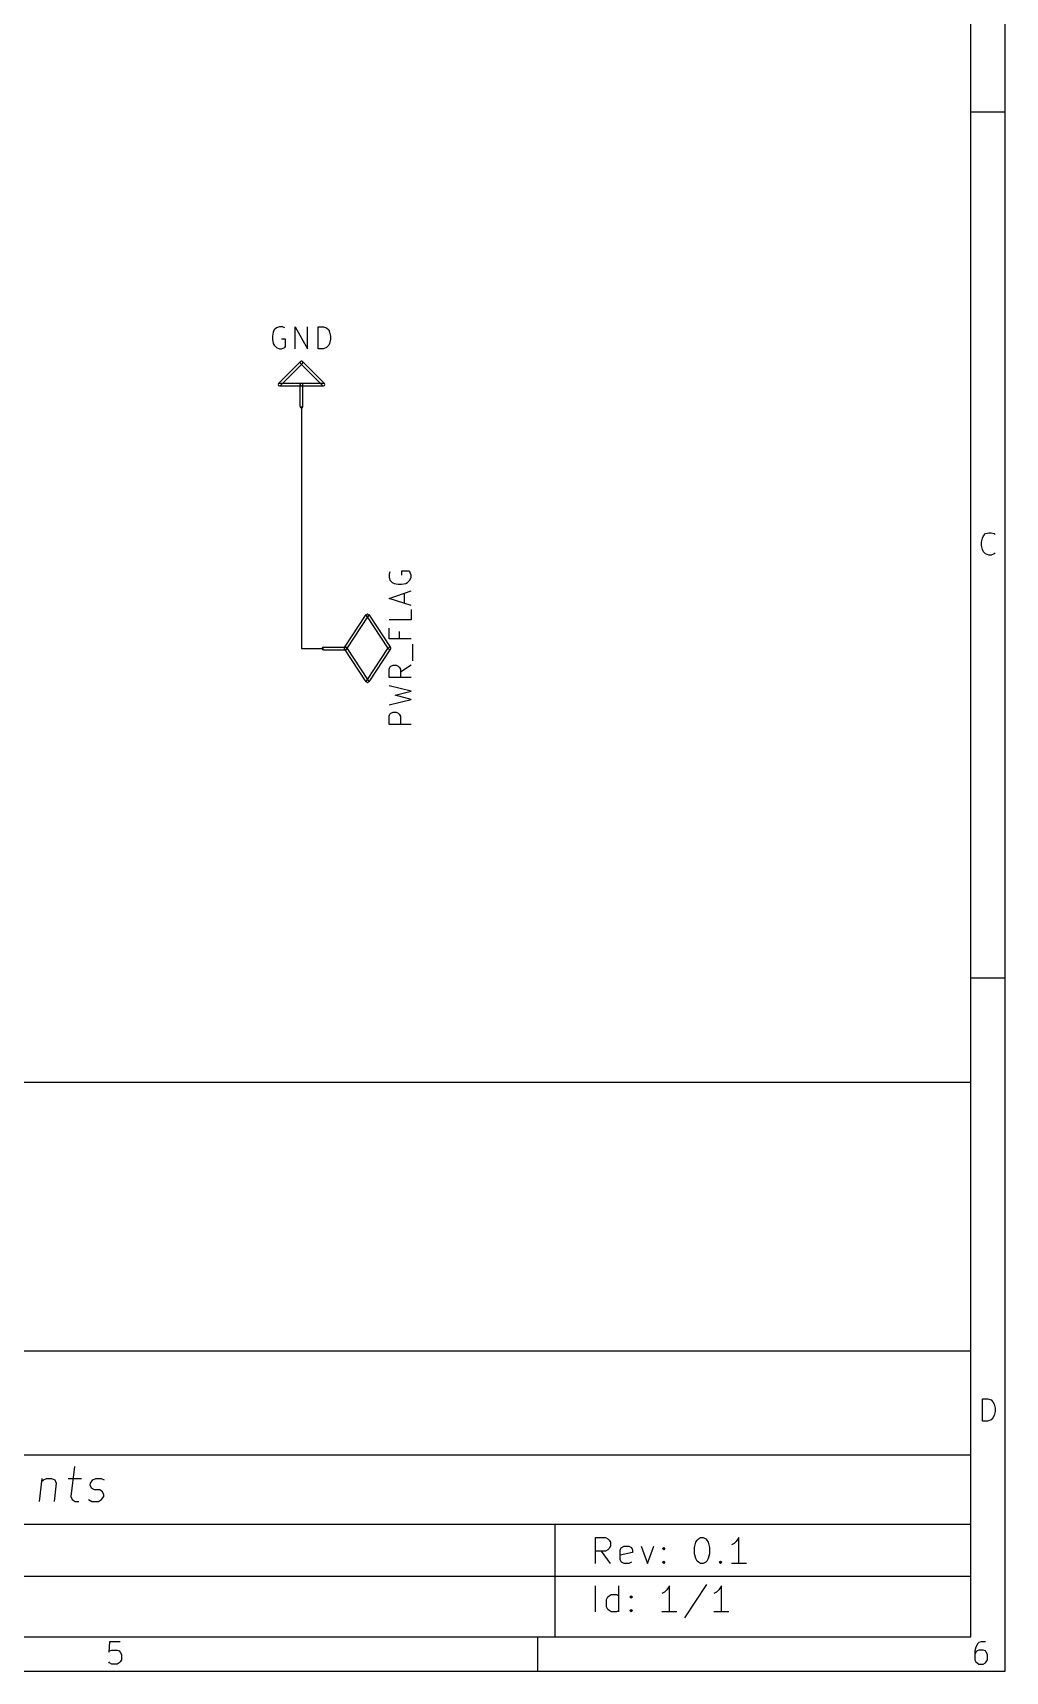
# Model space of a CAD drawing. Extents: x 10 to 287, y -200 to -10.
# Drawn here: x 230.9 to 287, y -200 to -105.4 of the extents above; entities that cross this region are included whole.
import ezdxf

# ---------------------------------------------------------------- set-up
doc = ezdxf.new("R2010")
doc.units = 0
doc.header["$MEASUREMENT"] = 0

msp = doc.modelspace()

# ---------------------------------------------------------------- linework, layer by layer
at = {"layer": 'Cyan 2'}
for p, q in [((244.754, -122.707), (244.704, -122.936)), ((244.704, -122.936), (244.704, -123.114)), ((244.805, -122.58), (244.754, -122.707)), ((244.932, -122.453), (244.805, -122.58)), ((245.11, -122.403), (244.932, -122.453)), ((245.288, -122.403), (245.11, -122.403)), ((245.415, -122.453), (245.288, -122.403)), ((246.024, -123.673), (246.024, -122.403)), ((246.024, -122.403), (246.736, -123.673)), ((246.736, -123.673), (246.736, -122.403)), ((247.345, -123.673), (247.345, -122.403)), ((247.345, -122.403), (247.65, -122.403)), ((247.65, -122.403), (247.828, -122.453)), ((247.828, -122.453), (247.955, -122.58)), ((247.955, -122.58), (248.006, -122.707)), ((248.006, -122.707), (248.056, -122.936)), ((248.056, -122.936), (248.056, -123.114)), ((244.704, -123.114), (244.754, -123.368)), ((244.754, -123.368), (244.805, -123.469)), ((244.805, -123.469), (244.932, -123.596)), ((244.932, -123.596), (245.11, -123.673)), ((245.11, -123.673), (245.237, -123.673)), ((245.466, -123.114), (245.237, -123.114)), ((245.237, -123.673), (245.415, -123.596)), ((245.415, -123.596), (245.466, -123.546)), ((245.466, -123.546), (245.466, -123.114)), ((247.65, -123.673), (247.345, -123.673)), ((247.828, -123.596), (247.65, -123.673)), ((247.955, -123.469), (247.828, -123.596)), ((248.006, -123.368), (247.955, -123.469)), ((248.056, -123.114), (248.006, -123.368)), ((251.485, -136.55), (251.435, -136.677)), ((251.435, -136.677), (251.435, -136.855)), ((251.435, -136.855), (251.485, -137.033)), ((251.485, -137.033), (251.612, -137.16)), ((252.578, -136.5), (252.146, -136.5)), ((252.146, -136.5), (252.146, -136.728)), ((252.501, -137.16), (252.628, -137.033)), ((252.628, -136.55), (252.578, -136.5)), ((252.705, -136.728), (252.628, -136.55)), ((252.628, -137.033), (252.705, -136.855)), ((252.705, -136.855), (252.705, -136.728)), ((251.435, -138.074), (252.705, -137.643)), ((251.612, -137.16), (251.739, -137.211)), ((251.739, -137.211), (251.968, -137.262)), ((251.968, -137.262), (252.146, -137.262)), ((252.146, -137.262), (252.4, -137.211)), ((252.324, -138.354), (252.324, -137.77)), ((252.4, -137.211), (252.501, -137.16)), ((252.705, -138.481), (251.435, -138.074)), ((252.705, -138.709), (252.705, -139.319)), ((252.705, -139.319), (251.435, -139.319)), ((251.435, -140.411), (251.435, -139.802)), ((252.705, -140.411), (251.435, -140.411)), ((252.019, -139.979), (252.019, -140.411)), ((252.806, -141.681), (252.806, -140.716)), ((251.435, -142.164), (251.485, -142.037)), ((251.435, -142.646), (251.435, -142.164)), ((252.705, -142.646), (251.435, -142.646)), ((251.485, -142.037), (251.536, -141.986)), ((251.536, -141.986), (251.663, -141.935)), ((251.663, -141.935), (251.841, -141.935)), ((251.841, -141.935), (251.968, -141.986)), ((251.968, -141.986), (252.019, -142.037)), ((252.019, -142.037), (252.095, -142.164)), ((252.705, -141.935), (252.095, -142.342)), ((252.095, -142.164), (252.095, -142.646)), ((252.705, -143.434), (251.435, -143.129)), ((251.79, -143.662), (252.705, -143.434)), ((252.705, -143.916), (251.79, -143.662)), ((251.435, -144.221), (252.705, -143.916)), ((251.536, -144.704), (251.663, -144.653)), ((251.663, -144.653), (251.841, -144.653)), ((251.841, -144.653), (251.968, -144.704)), ((251.435, -144.882), (251.485, -144.755)), ((251.435, -145.364), (251.435, -144.882)), ((252.705, -145.364), (251.435, -145.364)), ((251.485, -144.755), (251.536, -144.704)), ((251.968, -144.704), (252.019, -144.755)), ((252.019, -144.755), (252.095, -144.882)), ((252.095, -144.882), (252.095, -145.364))]:
    msp.add_line(p, q, dxfattribs=at)
at = {"layer": 'Green 2'}
for p, q in [((246.38, -127), (246.38, -140.97)), ((246.38, -140.97), (247.65, -140.97))]:
    msp.add_line(p, q, dxfattribs=at)
at = {"layer": 'Red 2'}
for p, q in [((286.995, -200), (286.995, -10.0076)), ((285.013, -198.018), (285.013, -11.9888)), ((286.995, -110.007), (285.013, -110.007)), ((245.059, -125.679), (246.329, -124.409)), ((245.161, -125.781), (246.431, -124.511)), ((246.329, -124.511), (247.599, -125.781)), ((246.431, -124.409), (247.701, -125.679)), ((245.11, -125.654), (246.38, -125.654)), ((246.304, -127), (246.304, -125.73)), ((246.38, -125.654), (247.65, -125.654)), ((246.456, -127), (246.456, -125.73)), ((245.11, -125.806), (246.38, -125.806)), ((246.38, -125.806), (247.65, -125.806)), ((285.623, -134.823), (285.674, -134.595)), ((285.623, -135.026), (285.623, -134.823)), ((285.674, -135.255), (285.623, -135.026)), ((285.674, -134.595), (285.75, -134.468)), ((285.75, -134.468), (285.852, -134.341)), ((285.852, -134.341), (286.055, -134.29)), ((286.055, -134.29), (286.182, -134.29)), ((286.182, -134.29), (286.36, -134.341)), ((286.36, -134.341), (286.41, -134.391)), ((285.75, -135.382), (285.674, -135.255)), ((285.852, -135.509), (285.75, -135.382)), ((286.055, -135.585), (285.852, -135.509)), ((286.182, -135.585), (286.055, -135.585)), ((286.36, -135.509), (286.182, -135.585)), ((286.41, -135.458), (286.36, -135.509)), ((248.869, -140.919), (250.114, -139.014)), ((250.266, -139.014), (251.511, -140.919)), ((248.996, -140.995), (250.241, -139.09)), ((250.139, -139.09), (251.384, -140.995)), ((247.65, -140.894), (248.92, -140.894)), ((247.65, -141.046), (248.92, -141.046)), ((250.114, -142.9), (248.869, -140.995)), ((250.241, -142.824), (248.996, -140.919)), ((251.384, -140.919), (250.139, -142.824)), ((251.511, -140.995), (250.266, -142.9)), ((286.995, -159.995), (285.013, -159.995)), ((285.013, -166.014), (177.013, -166.014)), ((285.013, -198.018), (285.013, -166.014)), ((177.013, -181.508), (285.013, -181.508)), ((285.674, -185.572), (285.674, -184.277)), ((285.674, -184.277), (285.979, -184.277)), ((285.979, -184.277), (286.182, -184.328)), ((286.182, -184.328), (286.283, -184.455)), ((286.283, -184.455), (286.36, -184.582)), ((286.36, -185.242), (286.283, -185.369)), ((286.36, -184.582), (286.41, -184.81)), ((286.41, -185.014), (286.36, -185.242)), ((286.41, -184.81), (286.41, -185.014)), ((285.979, -185.572), (285.674, -185.572)), ((286.182, -185.496), (285.979, -185.572)), ((286.283, -185.369), (286.182, -185.496)), ((177.013, -187.503), (285.013, -187.503)), ((233.274, -188.189), (233.07, -189.916)), ((231.394, -188.874), (231.242, -190.195)), ((231.369, -189.052), (231.496, -188.951)), ((231.496, -188.951), (231.673, -188.874)), ((231.673, -188.874), (231.953, -188.874)), ((231.953, -188.874), (232.156, -188.951)), ((232.156, -188.951), (232.232, -189.154)), ((232.918, -188.874), (233.68, -188.874)), ((234.213, -189.154), (234.34, -188.951)), ((234.34, -188.951), (234.518, -188.874)), ((234.518, -188.874), (234.823, -188.874)), ((234.823, -188.874), (235.001, -188.951)), ((232.232, -189.154), (232.105, -190.195)), ((233.07, -189.916), (233.147, -190.094)), ((234.188, -189.255), (234.213, -189.154)), ((234.264, -189.433), (234.188, -189.255)), ((234.442, -189.535), (234.264, -189.433)), ((234.747, -189.535), (234.442, -189.535)), ((234.899, -189.636), (234.747, -189.535)), ((234.848, -190.094), (234.975, -189.916)), ((234.975, -189.814), (234.899, -189.636)), ((234.975, -189.916), (234.975, -189.814)), ((233.147, -190.094), (233.324, -190.195)), ((233.324, -190.195), (233.528, -190.195)), ((234.086, -190.094), (234.29, -190.195)), ((234.29, -190.195), (234.671, -190.195)), ((234.671, -190.195), (234.848, -190.094)), ((177.013, -191.516), (285.013, -191.516)), ((261.01, -191.516), (261.01, -198.018)), ((263.347, -193.777), (263.347, -192.278)), ((263.347, -192.278), (263.931, -192.278)), ((263.931, -192.278), (264.058, -192.354)), ((264.058, -192.354), (264.135, -192.43)), ((264.135, -192.913), (264.058, -192.989)), ((264.135, -192.43), (264.211, -192.557)), ((264.211, -192.786), (264.135, -192.913)), ((264.211, -192.557), (264.211, -192.786)), ((264.77, -192.989), (264.846, -192.862)), ((264.846, -192.862), (264.998, -192.786)), ((264.998, -192.786), (265.278, -192.786)), ((265.278, -192.786), (265.43, -192.862)), ((265.43, -192.862), (265.481, -192.989)), ((265.989, -192.786), (266.344, -193.777)), ((266.344, -193.777), (266.725, -192.786)), ((267.208, -192.913), (267.284, -192.862)), ((267.284, -192.989), (267.208, -192.913)), ((267.284, -192.862), (267.36, -192.913)), ((267.284, -192.862), (267.284, -192.989)), ((267.36, -192.913), (267.284, -192.989)), ((269.062, -192.862), (269.138, -192.557)), ((269.062, -193.218), (269.062, -192.862)), ((269.138, -192.557), (269.215, -192.43)), ((269.215, -192.43), (269.291, -192.354)), ((269.291, -192.354), (269.418, -192.278)), ((269.418, -192.278), (269.57, -192.278)), ((269.57, -192.278), (269.723, -192.354)), ((269.723, -192.354), (269.773, -192.43)), ((269.773, -192.43), (269.85, -192.557)), ((269.85, -192.557), (269.926, -192.862)), ((269.926, -192.862), (269.926, -193.218)), ((271.348, -192.634), (271.196, -192.71)), ((271.475, -192.507), (271.348, -192.634)), ((271.628, -192.278), (271.475, -192.507)), ((271.628, -193.777), (271.628, -192.278)), ((263.931, -193.065), (263.347, -193.065)), ((264.211, -193.777), (263.703, -193.065)), ((264.058, -192.989), (263.931, -193.065)), ((264.77, -193.573), (264.77, -192.989)), ((265.481, -193.142), (264.77, -193.294)), ((264.846, -193.7), (264.77, -193.573)), ((264.998, -193.777), (264.846, -193.7)), ((265.278, -193.777), (264.998, -193.777)), ((265.43, -193.7), (265.278, -193.777)), ((265.481, -192.989), (265.481, -193.142)), ((267.208, -193.7), (267.284, -193.65)), ((267.284, -193.777), (267.208, -193.7)), ((267.284, -193.65), (267.36, -193.7)), ((267.284, -193.65), (267.284, -193.777)), ((267.36, -193.7), (267.284, -193.777)), ((269.138, -193.497), (269.062, -193.218)), ((269.215, -193.65), (269.138, -193.497)), ((269.291, -193.7), (269.215, -193.65)), ((269.418, -193.777), (269.291, -193.7)), ((269.57, -193.777), (269.418, -193.777)), ((269.723, -193.7), (269.57, -193.777)), ((269.773, -193.65), (269.723, -193.7)), ((269.85, -193.497), (269.773, -193.65)), ((269.926, -193.218), (269.85, -193.497)), ((270.485, -193.7), (270.561, -193.65)), ((270.561, -193.777), (270.485, -193.7)), ((270.561, -193.65), (270.637, -193.7)), ((270.561, -193.65), (270.561, -193.777)), ((270.637, -193.7), (270.561, -193.777)), ((272.059, -193.777), (271.196, -193.777)), ((177.013, -194.513), (285.013, -194.513)), ((263.347, -196.571), (263.347, -195.072)), ((263.982, -195.859), (264.058, -195.707)), ((264.058, -195.707), (264.135, -195.656)), ((264.135, -195.656), (264.262, -195.58)), ((264.262, -195.58), (264.566, -195.58)), ((264.566, -195.58), (264.693, -195.656)), ((264.693, -196.571), (264.693, -195.072)), ((265.328, -195.707), (265.405, -195.656)), ((265.405, -195.783), (265.328, -195.707)), ((265.405, -195.656), (265.481, -195.707)), ((265.405, -195.656), (265.405, -195.783)), ((265.481, -195.707), (265.405, -195.783)), ((267.335, -195.428), (267.183, -195.504)), ((267.462, -195.301), (267.335, -195.428)), ((267.614, -195.072), (267.462, -195.301)), ((267.614, -196.571), (267.614, -195.072)), ((269.748, -194.996), (268.478, -196.926)), ((270.332, -195.428), (270.18, -195.504)), ((270.459, -195.301), (270.332, -195.428)), ((270.612, -195.072), (270.459, -195.301)), ((270.612, -196.571), (270.612, -195.072)), ((263.982, -196.291), (263.982, -195.859)), ((264.058, -196.444), (263.982, -196.291)), ((264.135, -196.494), (264.058, -196.444)), ((264.262, -196.571), (264.135, -196.494)), ((264.566, -196.571), (264.262, -196.571)), ((264.693, -196.494), (264.566, -196.571)), ((265.328, -196.494), (265.405, -196.444)), ((265.405, -196.571), (265.328, -196.494)), ((265.405, -196.444), (265.481, -196.494)), ((265.405, -196.444), (265.405, -196.571)), ((265.481, -196.494), (265.405, -196.571)), ((268.046, -196.571), (267.183, -196.571)), ((271.043, -196.571), (270.18, -196.571)), ((11.9888, -198.018), (285.013, -198.018)), ((177.013, -198.018), (285.013, -198.018)), ((235.306, -198.298), (235.255, -198.907)), ((235.915, -198.298), (235.306, -198.298)), ((259.994, -198.018), (259.994, -200)), ((285.42, -198.399), (285.293, -198.603)), ((285.471, -198.349), (285.42, -198.399)), ((285.598, -198.298), (285.471, -198.349)), ((285.852, -198.298), (285.598, -198.298)), ((235.255, -198.907), (235.306, -198.831)), ((235.306, -199.517), (235.255, -199.466)), ((235.306, -198.831), (235.433, -198.78)), ((235.433, -199.593), (235.306, -199.517)), ((235.433, -198.78), (235.737, -198.78)), ((235.737, -198.78), (235.864, -198.831)), ((235.864, -199.517), (235.737, -199.593)), ((235.864, -198.831), (235.915, -198.907)), ((235.915, -199.466), (235.864, -199.517)), ((235.915, -198.907), (235.991, -199.034)), ((235.991, -199.339), (235.915, -199.466)), ((235.991, -199.034), (235.991, -199.339)), ((285.293, -198.603), (285.242, -198.831)), ((285.242, -198.831), (285.242, -199.339)), ((285.293, -198.907), (285.242, -199.034)), ((285.242, -199.339), (285.293, -199.466)), ((285.369, -198.831), (285.293, -198.907)), ((285.293, -199.466), (285.369, -199.517)), ((285.471, -198.78), (285.369, -198.831)), ((285.369, -199.517), (285.471, -199.593)), ((285.725, -198.78), (285.471, -198.78)), ((285.852, -198.831), (285.725, -198.78)), ((285.725, -199.593), (285.852, -199.517)), ((285.902, -198.907), (285.852, -198.831)), ((285.852, -199.517), (285.902, -199.466)), ((285.979, -199.034), (285.902, -198.907)), ((285.902, -199.466), (285.979, -199.339)), ((285.979, -199.339), (285.979, -199.034)), ((10.0076, -200), (286.995, -200)), ((235.737, -199.593), (235.433, -199.593)), ((285.471, -199.593), (285.725, -199.593))]:
    msp.add_line(p, q, dxfattribs=at)
for centre, start, end in [((246.38, -124.46), 45, 225), ((246.38, -124.46), 315, 495), ((245.11, -125.73), 90, 270), ((245.11, -125.73), 135, 315), ((246.38, -125.73), 360, 540), ((246.38, -125.73), 90, 270), ((246.38, -125.73), 270, 450), ((247.65, -125.73), 225, 405), ((247.65, -125.73), 270, 450), ((246.38, -127), 180, 360), ((250.19, -139.065), 33.6901, 213.69), ((250.19, -139.065), 326.31, 506.31), ((247.65, -140.97), 90, 270), ((248.92, -140.97), 393.69, 573.69), ((248.92, -140.945), 146.31, 326.31), ((248.92, -140.97), 270, 450), ((251.46, -140.97), 326.31, 506.31), ((251.46, -140.945), 213.69, 393.69), ((250.19, -142.85), 506.31, 686.31), ((250.19, -142.85), 213.69, 393.69)]:
    msp.add_arc(centre, 0.0762, start, end, dxfattribs=at)

doc.saveas('drawing.dxf')
